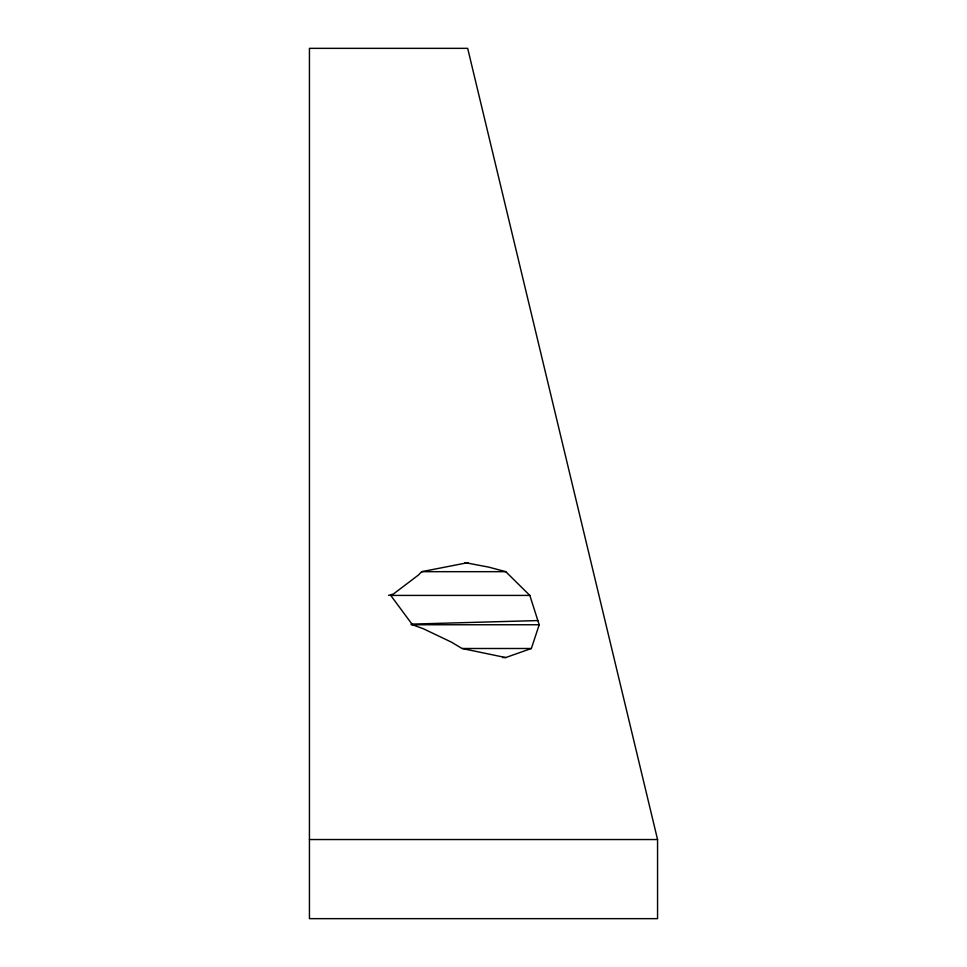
<?xml version="1.0" encoding="UTF-8"?>
<svg xmlns="http://www.w3.org/2000/svg" width="967" height="967" viewBox="0 0 967 967"><rect width="100%" height="100%" fill="white"/><g stroke="black" fill="none" stroke-linecap="round" stroke-linejoin="round"><path stroke-width="1.45" d="M465.054 562.613L488.818 567.145L505.753 571.678L529.819 595.418L539.199 624.755L531.366 648.494L505.693 657.56L502.695 657.56M388.553 595.418L393.388 594.028L418.373 575.087L421.697 571.678L468.064 562.613M411.18 624.126L537.894 620.56M421.612 571.678L505.753 571.678M391.562 595.418L529.819 595.418M411.156 624.755L539.199 624.755M462.214 648.494L531.366 648.494M309.44 839.537L657.56 839.537L657.56 918.65L309.44 918.65L309.44 48.35L467.677 48.35L657.56 839.537M505.693 657.56L462.057 648.494L451.202 642.028L423.292 628.719L412.438 624.755L390.741 595.418"/></g></svg>
